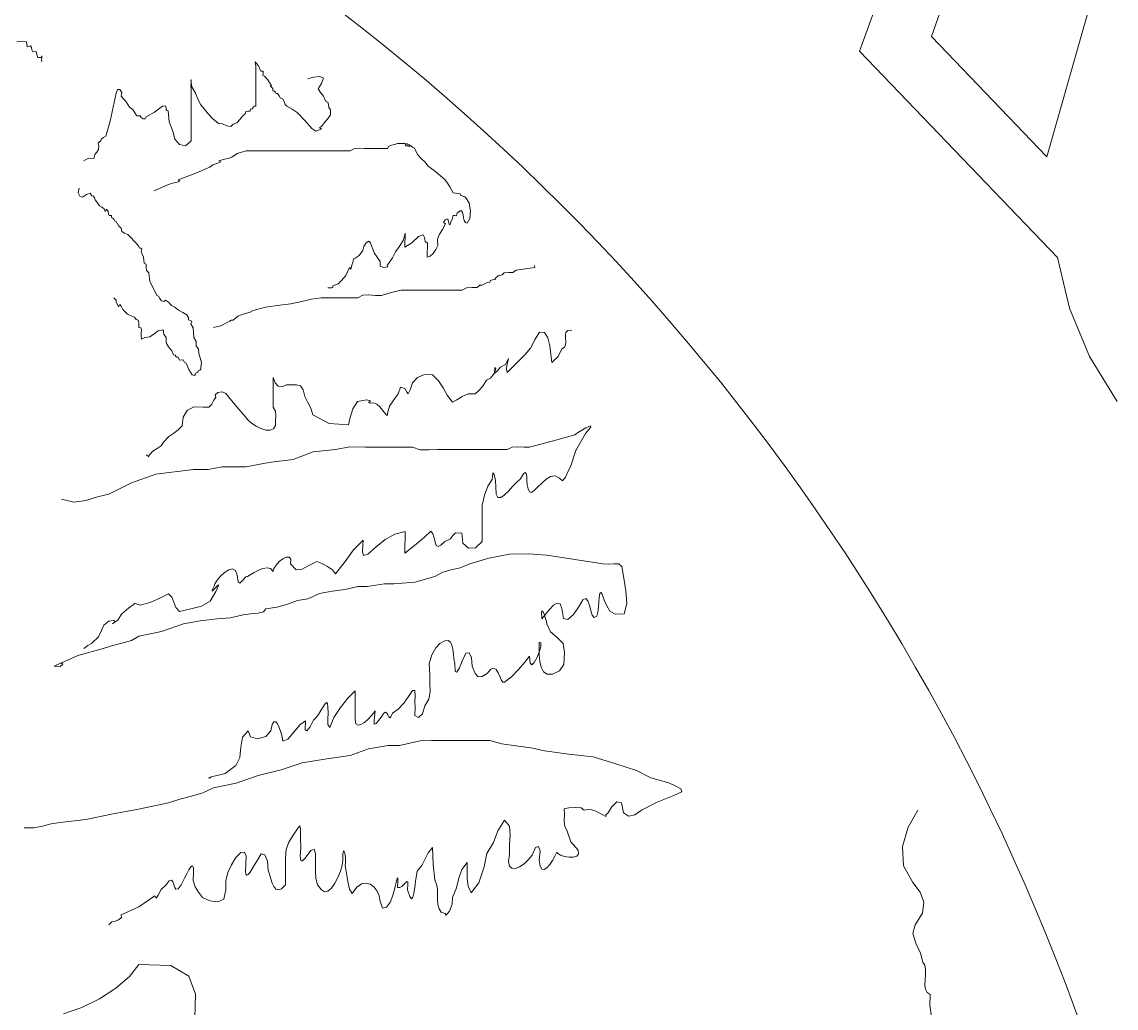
# Model space of a CAD drawing. Header units: millimetres. Extents: x -18 to 362, y -23 to 357.
# Drawn here: x 226.7 to 285.6, y 207.9 to 261 of the extents above; entities that cross this region are included whole.
import ezdxf

# ---------------------------------------------------------------- set-up
doc = ezdxf.new("R2010")
doc.units = ezdxf.units.MM
for name, color, linetype, lineweight in [('Aussen', 7, 'CONTINUOUS', 0), ('Huelle', 7, 'CONTINUOUS', 0), ('Innenkreis', 7, 'CONTINUOUS', 0), ('Motiv', 7, 'CONTINUOUS', 0), ('Nur-Text', 7, 'CONTINUOUS', 0), ('Pocket', 7, 'CONTINUOUS', 0), ('TextPocket', 7, 'CONTINUOUS', 0)]:
    doc.layers.add(name, color=color, linetype=linetype, lineweight=lineweight)

msp = doc.modelspace()

# ---------------------------------------------------------------- linework, layer by layer
at = {"layer": 'Aussen'}
msp.add_circle((171.5385, 166.98825), 190, dxfattribs=at)
at = {"layer": 'Huelle', "color": 0}
msp.add_lwpolyline([(273.0675, 262.9875), (271.7475, 259.3675), (282.41, 248.2815), (283.05, 245.55), (284.13, 242.94175), (285.61, 240.53025)], dxfattribs=at)
at = {"layer": 'Innenkreis'}
msp.add_circle((171.5385, 166.98825), 119, dxfattribs=at)
at = {"layer": 'Motiv', "color": 0}
for points in [[(226.4322, 259.8825), (226.7247, 259.9155), (226.9422, 259.869), (226.9902, 259.614), (227.1672, 259.6605), (227.2167, 259.5765), (227.2272, 259.4445), (227.2902, 259.344), (227.4672, 259.3635), (227.5092, 259.197), (227.5542, 259.029), (227.7387, 259.0395), (227.7762, 259.1205), (227.7747, 259.041), (227.7612, 258.906), (227.7657, 258.8265)], [(242.0892, 257.889), (242.3832, 257.973), (242.7237, 258.009), (242.9307, 257.925), (242.8182, 257.6445), (242.6382, 257.3505), (242.7597, 257.1525), (242.9262, 256.956), (243.0567, 256.6755), (243.1557, 256.632), (243.1872, 256.4985), (243.2142, 256.338), (243.2967, 256.218), (243.2922, 255.9435), (243.1437, 255.7155), (242.9562, 255.5205), (242.8257, 255.345), (242.7057, 255.258), (242.8422, 255.198), (242.5077, 255.069), (242.2902, 255.2115), (241.9392, 255.633), (241.5042, 256.08), (241.2402, 256.251), (240.9492, 256.4115), (240.8622, 256.512), (240.8007, 256.6605), (240.7272, 256.7925), (240.6087, 256.848), (240.5367, 256.9665), (240.4542, 257.094), (240.3702, 257.103), (240.3357, 257.166), (240.2967, 257.2305), (240.2052, 257.2485), (240.1947, 257.3715), (240.1152, 257.454), (240.0597, 257.499), (240.1257, 257.514), (239.9352, 257.8245), (239.7462, 258.0225), (239.6682, 258.066), (239.6787, 258.189), (239.6712, 258.2955), (239.5467, 258.291), (239.4282, 258.594), (239.2557, 258.8085), (239.2827, 258.573), (239.2782, 258.267), (239.2782, 256.416), (239.1777, 256.4085), (239.1357, 256.344), (239.0952, 256.2765), (239.0022, 256.2525), (238.9752, 256.1505), (238.8582, 256.14), (238.7412, 256.125), (238.7127, 256.005), (238.5762, 255.9), (238.4337, 255.7095), (238.2672, 255.528), (238.0647, 255.4485), (237.9372, 255.3165), (237.7257, 255.3645), (237.4857, 255.4635), (237.2697, 255.4785), (236.9457, 255.75), (236.7387, 255.981), (236.3292, 256.479), (236.1732, 256.7955), (236.0367, 257.121), (235.8477, 257.4495), (235.7817, 257.838), (235.8027, 257.8125), (235.8012, 257.673), (235.7937, 257.499), (235.7982, 257.3595), (235.7982, 254.5425), (235.5057, 254.283), (235.1832, 254.358), (234.9267, 254.643), (234.8307, 255.012), (234.6177, 255.57), (234.5622, 256.158), (234.4572, 256.188), (234.4527, 256.323), (234.4257, 256.44), (234.2562, 256.4235), (233.8302, 256.0845), (233.3787, 255.8505), (233.3397, 255.735), (233.2272, 255.732), (233.1102, 255.801), (233.0607, 255.897), (232.8852, 255.903), (232.7787, 256.05), (232.6692, 256.236), (232.4877, 256.359), (232.3137, 256.644), (232.0482, 256.9515), (232.0677, 257.1585), (231.9732, 257.307), (231.8457, 257.3205), (231.7692, 257.121), (231.4467, 255.6135), (231.2157, 254.8005), (231.0972, 254.7285), (230.9697, 254.646), (230.9457, 254.556), (230.8692, 254.5035), (230.8107, 254.4285), (230.8437, 254.274), (230.8302, 254.0835), (230.7342, 253.9485), (230.6247, 253.809), (230.5767, 253.605), (230.2782, 253.6125), (230.0412, 253.4715)], [(233.7897, 251.8635), (234.5922, 252.1995), (234.8052, 252.267), (235.0527, 252.3285), (235.1982, 252.3885), (235.1082, 252.447), (235.9722, 252.783), (236.8077, 253.1265), (236.9652, 253.2555), (237.2322, 253.353), (237.4062, 253.4235), (237.2862, 253.47), (237.5922, 253.557), (237.8022, 253.599), (238.0017, 253.6785), (238.2747, 253.872), (238.7712, 254.016), (239.3322, 254.007), (244.3662, 254.007), (244.5837, 254.1375), (244.8447, 254.157), (245.1237, 254.1345), (245.3937, 254.1405), (246.3732, 254.1405), (246.4332, 254.2605), (246.5832, 254.325), (246.7617, 254.3625), (246.9087, 254.4075), (247.0917, 254.409), (247.1217, 254.4105), (247.1442, 254.4105), (247.3107, 254.4075), (247.3407, 254.2905), (247.4832, 254.259), (247.5657, 254.2725), (247.4202, 254.2905), (247.4052, 254.403), (247.5372, 254.337), (247.7082, 254.214), (247.8162, 254.1495), (247.9767, 253.821), (248.1807, 253.605), (248.3787, 253.422), (248.5452, 253.194), (248.7432, 253.0395), (248.9847, 252.8685), (249.4527, 252.4665), (249.5847, 252.267), (249.7242, 252.0675), (249.9027, 251.7585), (250.2657, 251.7), (250.3062, 251.6085), (250.4142, 251.574), (250.5282, 251.5455), (250.5912, 251.463), (250.7517, 251.196), (250.8252, 250.782), (250.7967, 250.3725), (250.6572, 250.1235), (250.5582, 250.158), (250.4982, 250.2645), (250.4607, 250.41), (250.4337, 250.566), (250.3992, 250.6995), (250.3452, 250.782), (250.2582, 250.7775), (250.1217, 250.659), (250.0767, 250.5105), (249.9912, 250.5375), (249.9027, 250.5405), (249.8472, 250.326), (249.7767, 250.185), (249.7392, 250.0575), (249.7047, 250.0305), (249.6537, 250.191), (249.6027, 250.3605), (249.4707, 250.302), (249.3867, 250.161), (249.4842, 250.08), (249.3222, 249.774), (249.1587, 249.525), (249.0522, 249.264), (249.0642, 248.922), (248.9637, 248.703), (248.8257, 248.4945), (248.6637, 248.3445), (248.4987, 248.2995), (248.5152, 249.0525), (248.3862, 249.1425), (248.3532, 249.345), (248.2797, 249.4875), (248.0292, 249.399), (247.6677, 249.06), (247.2942, 248.835), (247.3107, 249.588), (247.2327, 249.2265), (247.0287, 248.8965), (246.7977, 248.5785), (246.6417, 248.25), (246.4692, 248.0145), (246.3567, 247.848), (246.3762, 247.77), (246.1752, 247.737), (245.9697, 247.812), (245.9802, 248.0505), (245.6397, 248.529), (245.4462, 249.06), (245.3532, 249.156), (245.2197, 249.06), (245.0982, 248.862), (245.0352, 248.6505), (244.8357, 248.3745), (244.6347, 248.232), (244.5492, 248.205), (244.4652, 247.9095), (244.3872, 247.65), (244.3182, 247.734), (244.1307, 247.311), (243.8967, 247.044), (243.7092, 246.852), (243.4197, 246.747), (243.4302, 246.654), (243.3597, 246.633), (243.2532, 246.6435), (243.1602, 246.6435)], [(229.7742, 251.9985), (229.7337, 251.7525), (229.8102, 251.5695), (229.9692, 251.514), (230.1807, 251.6565), (230.3817, 251.7375), (230.4717, 251.5875), (230.5602, 251.5755), (230.6007, 251.4885), (230.6382, 251.379), (230.7147, 251.295), (230.7912, 251.1795), (230.8752, 251.052), (230.9922, 250.9815), (231.1212, 250.8975), (231.1857, 250.7445), (231.2592, 250.8765), (231.3417, 250.7415), (231.3657, 250.62), (231.4002, 250.5405), (231.5127, 250.5255), (231.5217, 250.425), (231.5847, 250.383), (231.6537, 250.344), (231.6777, 250.2495), (231.7752, 250.209), (231.8442, 250.0905), (231.9222, 249.954), (232.0482, 249.8565), (232.0812, 249.6645), (232.2222, 249.582), (232.3977, 249.513), (232.5372, 249.3675), (232.9902, 248.8845), (233.0052, 248.8005), (233.0907, 248.7675), (233.1567, 248.7195), (233.1117, 248.5845), (233.2422, 248.289), (233.2842, 247.9725), (233.3907, 247.917), (233.3937, 247.752), (233.4012, 247.566), (233.5212, 247.446), (233.5842, 246.981), (233.7972, 246.5775), (233.9532, 246.2325), (234.0477, 246.195), (234.1227, 246.063), (234.2067, 245.934), (234.3312, 245.907), (234.4287, 245.985), (234.5802, 245.862), (234.7557, 245.688), (234.9282, 245.6085), (235.1172, 245.445), (235.3557, 245.3205), (235.5642, 245.196), (235.6632, 245.037), (235.6632, 244.929), (235.7547, 244.8915), (235.8327, 244.842), (235.7907, 244.701), (235.9107, 244.482), (235.9332, 244.227), (235.9557, 243.972), (236.0727, 243.75), (236.0727, 243.4995), (236.2077, 243.363), (236.2152, 243.1065), (236.2917, 242.8725), (236.3577, 242.6325), (236.3337, 242.3595), (236.3292, 242.2575), (236.2632, 242.2155), (236.1897, 242.178), (236.1687, 242.082), (236.0817, 242.07), (236.0457, 241.989), (235.9932, 241.9245), (235.8522, 241.956), (235.6827, 242.247), (235.5312, 242.5935), (235.4397, 242.6265), (235.3692, 242.7765), (235.1697, 242.7585), (235.0977, 242.904), (235.0077, 242.9025), (234.9807, 242.9625), (234.9537, 243.0255), (234.8607, 243.0285), (234.7662, 243.2565), (234.5952, 243.465), (234.4572, 243.6885), (234.4587, 243.966), (234.3342, 244.1565), (234.2982, 244.3815), (234.0297, 244.32), (233.8077, 244.1625), (233.5842, 244.014), (233.3187, 243.978), (233.1312, 243.873), (233.1192, 244.0875), (233.1162, 244.224), (233.1312, 244.374), (233.1057, 244.485), (232.9857, 244.5015), (232.9827, 244.647), (232.9932, 244.7895), (232.9632, 244.896), (232.8432, 244.932), (232.7607, 245.061), (232.5867, 245.1375), (232.3902, 245.22), (232.2432, 245.364), (232.1247, 245.484), (232.0347, 245.6595), (231.9642, 245.7525), (231.9012, 245.622), (231.7752, 245.88), (231.7722, 245.985), (231.6477, 246.108)], [(237.0027, 244.5015), (237.3942, 244.6005), (237.7392, 244.7685), (237.8847, 244.854), (237.9297, 244.89), (237.9627, 244.899), (238.0737, 244.902), (238.3227, 245.118), (238.6632, 245.244), (238.9737, 245.3325), (239.1372, 245.427), (239.8107, 245.6025), (240.5772, 245.7015), (241.1742, 245.784), (241.7532, 245.91), (242.2602, 246.0405), (242.7957, 246.108), (244.7667, 246.108), (245.0442, 246.2445), (245.3697, 246.2655), (245.7117, 246.237), (246.0402, 246.234), (246.5637, 246.393), (247.1022, 246.5175), (250.3902, 246.5085), (250.6107, 246.6435), (250.9077, 246.651), (251.1852, 246.66), (251.3457, 246.8025), (251.3967, 246.768), (251.5467, 246.837), (251.7282, 246.9255), (251.8707, 246.9405), (251.9127, 247.0335), (252.0207, 247.0665), (252.1347, 247.0965), (252.1977, 247.179), (252.3267, 247.2945), (252.5397, 247.3425), (252.6492, 247.4505), (252.8712, 247.4595), (253.1157, 247.473), (253.2942, 247.596), (253.7877, 247.6695), (254.2857, 247.7415), (254.2842, 247.776), (254.2722, 247.848)], [(256.2807, 244.3665), (256.0707, 244.3425), (255.9657, 244.2465), (255.9312, 244.101), (255.9372, 243.9285), (255.9522, 243.747), (255.9447, 243.5805), (255.8847, 243.4455), (255.7407, 243.366), (255.5427, 242.9505), (255.2097, 242.6265), (255.1557, 243.051), (255.1002, 243.5235), (254.9982, 243.9495), (254.8077, 244.233), (254.5482, 244.2615), (254.3022, 243.888), (254.0487, 243.393), (253.7682, 243.06), (252.7992, 242.091), (252.7692, 242.265), (252.7797, 242.448), (252.8112, 242.6175), (252.8472, 242.754), (252.8727, 242.835), (252.8712, 242.8365), (252.8232, 242.7405), (252.7167, 242.5215), (252.4422, 242.367), (252.2382, 242.136), (252.1257, 242.0565), (252.1302, 242.3595), (252.2007, 242.283), (252.0987, 242.0325), (251.9037, 241.776), (251.6982, 241.6815), (251.4897, 241.3575), (251.2662, 241.095), (251.0832, 240.942), (250.9902, 240.942), (250.6962, 240.9465), (250.3842, 240.7995), (250.0917, 240.6105), (249.8547, 240.4845), (249.5772, 240.861), (249.3537, 241.254), (249.1137, 241.6305), (248.7837, 241.9575), (248.3532, 241.9755), (247.9812, 241.8195), (247.7097, 241.5315), (247.5882, 241.1475), (247.4757, 240.939), (247.4082, 241.0305), (247.2972, 241.221), (247.0662, 241.305), (246.9357, 240.939), (246.7032, 240.612), (246.4797, 240.2805), (246.3732, 239.901), (246.3672, 239.7825), (246.3162, 239.796), (246.2247, 239.8995), (246.1032, 240.0585), (245.9547, 240.231), (245.7897, 240.378), (245.6127, 240.462), (245.4342, 240.4425), (245.3472, 240.4845), (245.4237, 240.5175), (245.4567, 240.558), (245.2377, 240.621), (244.7532, 240.519), (244.4922, 240.1395), (244.3602, 239.6655), (244.2672, 239.277), (243.2292, 239.337), (242.3487, 239.802), (242.2377, 240.1635), (242.0727, 240.4785), (241.9137, 240.792), (241.8222, 241.1535), (241.6872, 241.365), (241.4682, 241.4295), (241.2027, 241.422), (240.9282, 241.422), (240.6912, 241.314), (240.4827, 241.356), (240.3192, 241.5315), (240.2157, 241.824), (240.2157, 240.2175), (240.3387, 240.0075), (240.3597, 239.754), (240.3417, 239.4855), (240.3492, 239.226), (240.2412, 239.0505), (240.0567, 238.977), (239.8227, 238.9875), (239.5617, 239.0655), (239.2962, 239.1945), (239.0502, 239.358), (238.8462, 239.538), (238.7082, 239.7165), (238.1457, 240.372), (237.6717, 240.9525), (237.4722, 241.041), (237.2457, 241.005), (237.0972, 240.8925), (237.1362, 240.753), (237.0192, 240.5985), (236.9232, 240.3855), (236.7627, 240.2235), (236.4567, 240.2205), (235.9467, 240.24), (235.5882, 240.0435), (235.3827, 239.685), (235.3287, 239.2125), (235.1082, 238.995), (234.8742, 238.83), (234.6132, 238.6395), (234.3252, 238.344), (234.1947, 238.1415), (233.9742, 237.9885), (233.7432, 237.846), (233.5887, 237.6735), (233.5107, 237.5835), (233.4297, 237.618), (233.4117, 237.648), (233.5212, 237.54)], [(228.8367, 235.263), (229.4967, 235.11), (230.1387, 235.206), (230.7657, 235.398), (231.3807, 235.5315), (232.5957, 236.145), (233.8977, 236.6145), (235.9317, 236.8695), (236.7267, 236.8695), (237.4662, 237.0045), (238.7427, 237.0045), (239.9907, 237.237), (241.2867, 237.4065), (242.3622, 237.8175), (243.5622, 237.9405), (244.3377, 238.086), (245.1777, 238.0755), (247.7127, 238.0755), (248.1252, 237.9345), (248.5872, 237.9195), (249.0657, 237.948), (249.5322, 237.9405), (252.7992, 237.9405), (253.0632, 238.0635), (253.3692, 238.086), (253.6917, 238.0695), (254.0037, 238.0755), (255.2277, 238.3965), (256.4412, 238.7325), (256.6437, 238.8675), (256.8507, 238.998), (257.0397, 239.1105), (257.1927, 239.1885), (257.2857, 239.2125), (257.2992, 239.169), (257.2137, 239.0385), (257.0082, 238.8075), (256.4997, 237.8895), (256.2132, 237.0045), (256.0857, 236.772), (255.9417, 236.454), (255.7827, 236.2605), (255.6102, 236.4015), (255.3822, 236.523), (255.1407, 236.487), (254.8962, 236.3415), (254.6592, 236.136), (254.4417, 235.917), (254.2527, 235.734), (254.1027, 235.6335), (254.0037, 235.6665), (253.9242, 235.8225), (253.8837, 236.04), (253.8657, 236.277), (253.8552, 236.496), (253.8312, 236.655), (253.7787, 236.7135), (253.6797, 236.6325), (253.5177, 236.37), (253.3167, 236.1885), (253.0932, 235.95), (252.8652, 235.701), (252.6477, 235.488), (252.4557, 235.3575), (252.3042, 235.3575), (252.2127, 235.5345), (252.1947, 235.932), (252.1662, 236.2785), (252.1047, 236.6055), (252.0387, 236.697), (251.9967, 236.3355), (251.7672, 235.9665), (251.5782, 235.488), (251.4627, 234.951), (251.4597, 234.4065), (251.4597, 232.9875), (251.1072, 232.6485), (250.7172, 232.6335), (250.4217, 232.911), (250.3557, 233.4435), (250.0212, 233.4585), (249.8802, 233.319), (249.7512, 233.1285), (249.4527, 232.9875), (249.2382, 232.794), (249.0942, 232.731), (249.0042, 232.7685), (248.9472, 232.8825), (248.9082, 233.0445), (248.8647, 233.2275), (248.8032, 233.4045), (248.7027, 233.547), (248.3502, 233.2215), (247.9332, 232.8765), (247.5492, 232.572), (247.2942, 232.3695), (247.3107, 233.523), (246.7512, 233.3925), (246.2367, 233.0925), (245.7567, 232.707), (245.3022, 232.3185), (245.0667, 232.2345), (245.0142, 232.4415), (245.0442, 232.7745), (245.0517, 233.0715), (244.5342, 232.5495), (244.0977, 231.9165), (243.5622, 231.2475), (243.4077, 231.4665), (243.1392, 231.651), (242.8332, 231.801), (242.5632, 231.9165), (242.1312, 231.708), (241.7727, 231.507), (241.4562, 231.477), (241.1532, 231.783), (241.1577, 232.0425), (241.0707, 232.1565), (240.9207, 232.152), (240.7332, 232.062), (240.5412, 231.9105), (240.3717, 231.7275), (240.2532, 231.5415), (240.2157, 231.381), (240.0807, 231.5385), (239.8887, 231.582), (239.6607, 231.54), (239.4192, 231.4425), (239.1867, 231.3195), (238.9827, 231.201), (238.8327, 231.1155), (238.7547, 231.093), (238.5522, 230.877), (238.4217, 230.757), (238.3377, 230.829), (238.2777, 231.1815), (238.1877, 231.438), (238.0302, 231.5205), (237.8262, 231.4695), (237.6057, 231.324), (237.3912, 231.123), (237.2097, 230.907), (237.0852, 230.7165), (237.0432, 230.5905), (236.9382, 230.373), (236.9397, 230.325), (237.0117, 230.391), (237.1182, 230.508), (237.2202, 230.6175), (237.2817, 230.661), (237.2667, 230.5785), (237.1362, 230.31), (236.8362, 229.7745), (236.3652, 229.509), (235.7892, 229.3725), (235.1742, 229.227), (234.9897, 229.4385), (234.8757, 229.7265), (234.7632, 230.0025), (234.5922, 230.1765), (234.1632, 229.971), (233.6007, 229.7115), (233.0682, 229.56), (232.7352, 229.671), (232.7457, 229.626), (232.4397, 229.404), (232.0617, 229.089), (231.8547, 228.76395), (231.6537, 228.62385), (231.5832, 228.5694), (231.5982, 228.57765), (231.6522, 228.62385), (231.7032, 228.68415), (231.7047, 228.73395), (231.6117, 228.7485), (231.3807, 228.70365), (231.1077, 228.49875), (230.9772, 228.2073), (230.8137, 227.86305), (230.4432, 227.4993), (230.2557, 227.39835), (230.0412, 227.23155)], [(228.4347, 226.29405), (228.8097, 226.47225), (228.9012, 226.39335), (228.7602, 226.2648), (228.4347, 226.29405), (229.7187, 226.8612), (231.0192, 227.21595), (231.5187, 227.38545), (232.0767, 227.51955), (232.5987, 227.67345), (232.9857, 227.90055), (234.2067, 228.1569), (235.3962, 228.57015), (236.2872, 228.7272), (237.2022, 228.83805), (237.9237, 228.8877), (238.6092, 229.0395), (239.0172, 229.101), (239.4027, 229.1385), (239.6922, 229.209), (239.8137, 229.374), (240.4317, 229.452), (240.9897, 229.629), (241.5282, 229.8135), (242.0892, 229.9095), (242.7102, 230.196), (243.3927, 230.328), (244.0947, 230.418), (244.7667, 230.5785), (245.2707, 230.568), (245.7387, 230.64), (246.2037, 230.715), (246.7047, 230.712), (247.8417, 230.8125), (248.9172, 231.114), (249.3447, 231.3495), (249.7887, 231.4665), (250.2657, 231.573), (250.7922, 231.783), (251.8122, 232.092), (252.9342, 232.3185), (253.9467, 232.3245), (254.9412, 232.2525), (257.9532, 231.783), (258.2262, 231.7725), (258.5352, 231.7965), (258.8067, 231.7845), (258.9657, 231.6555), (259.0692, 231.0285), (259.1922, 230.331), (259.2342, 229.659), (259.0917, 229.1055), (258.6132, 229.0815), (258.3327, 229.2525), (258.1617, 229.533), (258.0162, 229.839), (257.9097, 230.151), (257.8377, 230.253), (257.7897, 230.1885), (257.7582, 230.004), (257.7342, 229.746), (257.7087, 229.4565), (257.6727, 229.185), (257.6187, 228.972), (257.4822, 228.90645), (257.3802, 229.0335), (257.2992, 229.278), (257.2227, 229.5585), (257.1372, 229.8015), (257.0277, 229.9245), (256.8807, 229.8525), (256.6812, 229.5075), (256.3617, 229.068), (256.0617, 228.80145), (255.8367, 228.85665), (255.7452, 229.386), (255.6537, 229.638), (255.4962, 229.6755), (255.3027, 229.56), (255.0987, 229.356), (254.9067, 229.1265), (254.7537, 228.9315), (254.6682, 228.8373), (254.6742, 228.9048), (254.6547, 229.1535), (254.6667, 229.26), (254.6997, 229.254), (254.7492, 229.1655), (254.8047, 229.0245), (254.8617, 228.8574), (254.9097, 228.69645), (254.9412, 228.57015), (255.1332, 228.13635), (255.4962, 227.832), (255.8157, 227.5122), (255.8787, 227.03055), (255.8427, 226.3722), (255.6102, 226.02615), (255.2322, 225.85455), (254.9532, 225.8523), (254.7567, 225.98805), (254.6292, 226.22805), (254.5572, 226.53975), (254.5257, 226.88895), (254.5212, 227.2446), (254.5287, 227.571), (254.6172, 227.5425), (254.6082, 227.34225), (254.5257, 227.0469), (254.3982, 226.73265), (254.2557, 226.4772), (254.1237, 226.3575), (254.0307, 226.4496), (254.0037, 226.82955), (253.7442, 226.50165), (253.4127, 226.1052), (253.0422, 225.71955), (252.6657, 225.4242), (252.5667, 225.4281), (252.4827, 225.54795), (252.4017, 225.7341), (252.3162, 225.936), (252.2157, 226.10295), (252.0912, 226.185), (251.9322, 226.13205), (251.7297, 225.89295), (251.4492, 225.7227), (251.2422, 225.7131), (251.0757, 225.8937), (250.9242, 226.29405), (250.8927, 226.7376), (250.7622, 227.0076), (250.5777, 226.9875), (250.3902, 226.5618), (250.2432, 226.1973), (250.1007, 225.9651), (250.0002, 225.9987), (249.9882, 226.4283), (249.9417, 226.6758), (249.9087, 226.93935), (249.8757, 227.19495), (249.8277, 227.41875), (249.7497, 227.58555), (249.6267, 227.67015), (249.4437, 227.64975), (249.1857, 227.4993), (248.9607, 227.27145), (248.7432, 226.89795), (248.6097, 226.40805), (248.6502, 225.8268), (248.6457, 225.3819), (248.6562, 224.9319), (248.5947, 224.511), (248.3817, 224.15205), (248.2527, 223.72245), (248.0277, 223.5321), (247.8447, 223.63365), (247.8462, 224.0829), (247.8372, 224.3628), (247.8582, 224.712), (247.8402, 224.9733), (247.7112, 224.98545), (247.5012, 224.6526), (247.2402, 224.29935), (246.9477, 223.9803), (246.6417, 223.75095), (246.5502, 223.5516), (246.4857, 223.50435), (246.4347, 223.55805), (246.3882, 223.6623), (246.3342, 223.76475), (246.2622, 223.8144), (246.1632, 223.75995), (246.0267, 223.54995), (245.7522, 223.19745), (245.6412, 223.15935), (245.6427, 223.4001), (245.7042, 223.8843), (245.6307, 223.77705), (245.4942, 223.61415), (245.3187, 223.431), (245.1267, 223.2627), (244.9392, 223.14225), (244.7802, 223.10475), (244.6707, 223.18455), (244.6332, 223.41555), (244.6332, 224.95545), (244.2402, 224.55975), (243.8322, 224.07075), (243.4842, 223.52955), (243.2697, 222.97785), (243.1587, 223.14315), (243.1482, 223.44), (243.1707, 223.78185), (243.1602, 224.0814), (243.1452, 224.29125), (243.0927, 224.3385), (243.0102, 224.26365), (242.9037, 224.1033), (242.7822, 223.8966), (242.6502, 223.6818), (242.5182, 223.4979), (242.3892, 223.38135), (242.2077, 223.0227), (242.0352, 222.79785), (241.9302, 222.8574), (241.9557, 223.34895), (241.6512, 223.12605), (241.3302, 222.7287), (241.0137, 222.3666), (240.7317, 222.2478), (240.6942, 222.48225), (240.6297, 222.7377), (240.5472, 222.9801), (240.4527, 223.17645), (240.3507, 223.2918), (240.2517, 223.2927), (240.1587, 223.1445), (240.0822, 222.81345), (239.8137, 222.5067), (239.3802, 222.3837), (238.9947, 222.47565), (238.8762, 222.81345), (238.5732, 222.4626), (238.4832, 221.9289), (238.4232, 221.36895), (238.2072, 220.93935), (237.6342, 220.51365), (236.8227, 220.3077), (236.8692, 220.27035), (236.7342, 220.27035)], [(226.8282, 217.59285), (227.3352, 217.5903), (227.8062, 217.68), (228.2727, 217.79565), (228.7647, 217.8696), (230.1462, 218.02905), (231.5142, 218.3262), (233.0667, 218.6118), (234.5922, 218.9316), (235.2042, 219.1383), (235.8312, 219.2994), (236.4417, 219.47685), (237.0027, 219.7347), (238.2252, 219.996), (239.4117, 220.4037), (240.6417, 220.70475), (241.7817, 221.08815), (243.0942, 221.307), (244.3662, 221.4747), (245.3442, 221.8344), (246.4032, 222.0102), (247.0047, 222.02475), (247.5642, 222.14535), (248.1222, 222.2658), (248.7237, 222.2778), (251.8617, 222.2778), (252.5112, 222.10065), (253.2792, 221.9922), (254.0757, 221.89065), (254.8167, 221.73105), (256.1067, 221.55855), (257.4192, 221.41125), (258.6522, 221.04015), (259.7667, 220.68045), (260.5302, 220.28415), (261.5007, 220.00245), (261.8427, 219.83895), (262.1517, 219.6876), (262.2027, 219.52635), (261.7692, 219.33285), (260.8647, 218.9649), (260.0292, 218.5296), (259.6647, 218.2845), (259.3212, 218.2137), (259.0632, 218.4018), (258.9582, 218.9316), (258.7077, 218.9901), (258.4392, 218.7093), (258.2187, 218.37885), (258.1062, 218.2887), (258.1272, 218.2146), (258.0672, 218.22345), (257.9412, 218.28795), (257.7687, 218.38305), (257.5662, 218.48085), (257.3502, 218.55555), (257.1387, 218.58075), (256.9497, 218.5296), (256.7742, 218.66055), (256.4592, 218.6892), (256.1187, 218.65635), (255.8667, 218.60115), (255.8772, 218.28135), (255.8742, 217.9542), (255.9027, 217.66545), (256.0122, 217.45845), (256.2267, 216.84015), (256.6152, 216.3876), (256.6467, 216.1794), (256.5507, 216.05475), (256.3692, 216.0018), (256.1367, 216.0051), (255.8937, 216.0492), (255.6762, 216.12), (255.5247, 216.20295), (255.4752, 216.2835), (255.3702, 216.06285), (255.2367, 215.8269), (255.0882, 215.6073), (254.9337, 215.43555), (254.7882, 215.34345), (254.6637, 215.36145), (254.5737, 215.5227), (254.5287, 215.85615), (254.5782, 216.3372), (254.4927, 216.582), (254.3277, 216.52995), (254.1387, 216.12), (253.9392, 215.86515), (253.7097, 215.6487), (253.4712, 215.4891), (253.2447, 215.40375), (253.0557, 215.41095), (252.9267, 215.52825), (252.8787, 215.77335), (252.9342, 216.16305), (252.9192, 216.6579), (252.9672, 217.19805), (252.9297, 217.6791), (252.6657, 217.9941), (252.2982, 217.422), (252.0642, 216.78975), (251.7102, 216.20295), (251.5572, 215.49645), (251.2737, 214.63395), (250.8582, 214.08795), (250.6992, 214.4427), (250.6527, 214.8576), (250.6587, 215.2956), (250.6572, 215.71785), (250.3722, 215.34915), (250.2102, 214.88115), (250.0707, 214.3629), (249.8547, 213.84375), (249.8502, 213.4749), (249.6927, 213.10305), (249.5172, 212.88345), (249.4662, 212.9721), (249.2577, 213.0591), (249.1377, 213.2268), (249.0807, 213.4539), (249.0627, 213.72165), (249.0597, 214.0089), (249.0477, 214.2954), (249.0042, 214.5606), (248.9037, 214.78455), (248.8152, 215.61795), (248.7837, 216.52185), (248.5527, 216.2451), (248.3877, 215.9124), (248.2137, 215.56815), (247.9602, 215.25975), (247.9167, 215.0271), (247.8762, 214.7145), (247.8327, 214.37745), (247.7847, 214.0716), (247.7247, 213.85185), (247.6512, 213.77205), (247.5612, 213.8868), (247.4487, 214.2522), (247.4682, 214.5396), (247.4532, 214.6737), (247.4067, 214.69335), (247.3362, 214.6347), (247.2462, 214.53705), (247.1412, 214.437), (247.0272, 214.3719), (246.9087, 214.3791), (246.9192, 214.7112), (246.9162, 214.87395), (246.9012, 214.89825), (246.8727, 214.8129), (246.8337, 214.6476), (246.7827, 214.4328), (246.7212, 214.1976), (246.6507, 213.9714), (246.5262, 213.60435), (246.3117, 213.3147), (246.0972, 213.2724), (245.9727, 213.6435), (245.9172, 213.921), (245.8032, 214.17885), (245.6412, 214.3962), (245.4402, 214.54845), (245.2107, 214.61355), (244.9647, 214.5678), (244.7112, 214.38975), (244.4592, 214.0545), (244.3242, 214.2954), (244.2342, 214.69815), (244.1652, 215.1498), (244.0977, 215.5389), (244.1112, 215.73105), (244.1052, 215.9376), (244.0827, 216.13125), (244.0542, 216.28185), (244.0212, 216.35835), (243.9927, 216.33225), (243.9717, 216.17355), (243.9642, 215.85225), (243.9237, 215.57955), (243.8292, 215.2581), (243.6942, 214.92285), (243.5307, 214.60785), (243.3492, 214.35), (243.1617, 214.1823), (242.9802, 214.14075), (242.8182, 214.26045), (242.5992, 214.51995), (242.5047, 214.86495), (242.4852, 215.27265), (242.4912, 215.7162), (242.5017, 216.20205), (242.4267, 216.43245), (242.2452, 216.36645), (241.9347, 215.9604), (241.7967, 215.8164), (241.7157, 215.8083), (241.6782, 215.9049), (241.6707, 216.07515), (241.6812, 216.28665), (241.6977, 216.5097), (241.7037, 216.7116), (241.6887, 216.86115), (241.6887, 217.20645), (241.6917, 217.527), (241.6587, 217.69875), (241.5537, 217.59285), (241.2852, 217.19085), (241.0662, 216.81165), (240.9222, 216.4146), (240.8847, 215.9571), (240.8847, 214.5135), (240.6702, 214.3125), (240.4977, 214.24635), (240.3612, 214.29285), (240.2517, 214.4247), (240.1632, 214.6185), (240.0882, 214.84785), (240.0192, 215.0895), (239.9472, 215.3166), (239.9097, 215.796), (239.7672, 216.14355), (239.5647, 216.1947), (239.3457, 215.78535), (239.2197, 215.5893), (239.0952, 215.3883), (238.9782, 215.21085), (238.8747, 215.08305), (238.7922, 215.0343), (238.7397, 215.0904), (238.7202, 215.2794), (238.7427, 215.6274), (238.7667, 216.07095), (238.6752, 216.28665), (238.4832, 216.2631), (238.2072, 215.98635), (237.9792, 215.59095), (237.7812, 215.1825), (237.6627, 214.7406), (237.6717, 214.24575), (237.5667, 213.75495), (237.2367, 213.6012), (236.8092, 213.6687), (236.4117, 213.8454), (236.2077, 214.1229), (236.0277, 214.41105), (235.9197, 214.74615), (235.9317, 215.16615), (235.9257, 215.44365), (235.8762, 215.5347), (235.7937, 215.481), (235.6887, 215.3247), (235.5732, 215.10825), (235.4547, 214.8723), (235.3482, 214.6608), (235.2627, 214.5135), (235.0977, 214.3116), (234.9897, 214.28805), (234.9192, 214.3833), (234.8667, 214.5354), (234.8142, 214.6851), (234.7407, 214.77225), (234.6297, 214.73475), (234.4587, 214.5135), (234.1842, 214.2612), (234.0237, 213.96585), (233.9292, 213.79635), (233.8542, 213.9219), (232.9872, 213.3327), (232.0482, 212.907), (232.0542, 212.7573), (231.8937, 212.63115), (231.6807, 212.54805), (231.5322, 212.53095), (231.3807, 212.37135)], [(274.8897, 218.5296), (274.3647, 217.63125), (274.0647, 216.591), (274.1127, 215.5494), (274.6212, 214.64685), (275.0202, 214.12605), (275.2152, 213.58155), (275.1432, 213.0006), (274.7547, 212.37135), (274.6287, 211.9044), (274.7847, 211.37625), (275.0277, 210.8433), (275.1567, 210.36315), (275.2587, 210.19875), (275.2962, 209.9691), (275.2962, 209.7006), (275.2797, 209.41665), (275.2722, 209.1423), (275.3007, 208.9023), (275.3877, 208.7217), (275.5587, 208.62315), (275.5377, 208.0218), (275.6247, 207.4422)], [(228.9387, 207.58875), (229.9167, 207.9225), (230.8797, 208.392), (231.7602, 208.9593), (232.4847, 209.5851), (232.9857, 210.2295), (234.7107, 210.1881), (235.6722, 209.6151), (236.0442, 208.63125), (236.0007, 207.35685)]]:
    msp.add_lwpolyline(points, dxfattribs=at)
at = {"layer": 'Nur-Text', "color": 0}
msp.add_lwpolyline([(285.6775, 291.0325), (291.3025, 285.1725), (280.65, 274.9475), (289.7225, 275.425), (296.4975, 268.365), (286.1025, 268.7025), (281.8325, 253.6925), (275.625, 260.16), (278.7175, 268.95), (274.535, 269.0775), (270.645, 265.345), (265.02, 271.205), (285.6775, 291.0325)], dxfattribs=at)
at = {"layer": 'Pocket', "color": 0}
msp.add_lwpolyline([(285.6775, 291.0325), (291.3025, 285.1725), (280.65, 274.9475), (289.7225, 275.425), (296.4975, 268.365), (286.1025, 268.7025), (281.8325, 253.6925), (275.625, 260.16), (278.7175, 268.95), (274.535, 269.0775), (270.645, 265.345), (265.02, 271.205), (285.6775, 291.0325)], dxfattribs=at)
at = {"layer": 'Pocket'}
for radius in [190, 119]:
    msp.add_circle((171.5385, 166.98825), radius, dxfattribs=at)
at = {"layer": 'TextPocket', "color": 0}
for points in [[(285.6775, 291.0325), (291.3025, 285.1725), (280.65, 274.9475), (289.7225, 275.425), (296.4975, 268.365), (286.1025, 268.7025), (281.8325, 253.6925), (275.625, 260.16), (278.7175, 268.95), (274.535, 269.0775), (270.645, 265.345), (265.02, 271.205), (285.6775, 291.0325)], [(273.0675, 262.9875), (271.7475, 259.3675), (282.41, 248.2815), (283.05, 245.55), (284.13, 242.94175), (285.61, 240.53025)]]:
    msp.add_lwpolyline(points, dxfattribs=at)

doc.saveas('drawing.dxf')
